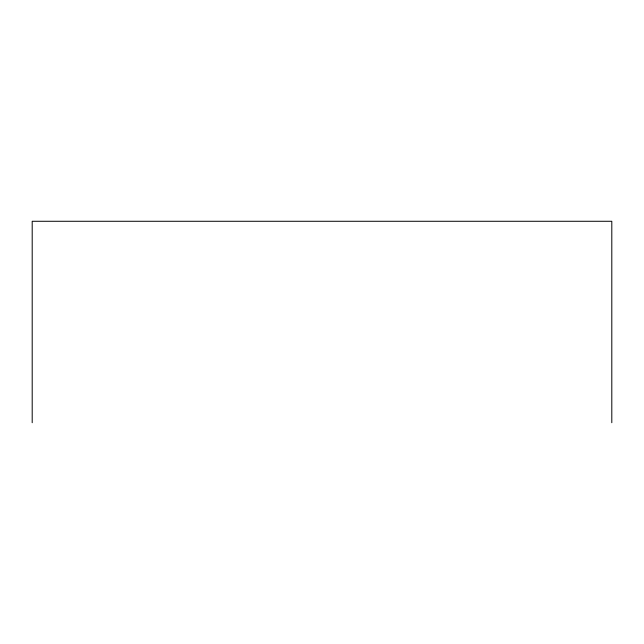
<?xml version="1.0" encoding="UTF-8"?>
<svg xmlns="http://www.w3.org/2000/svg" width="644" height="644" viewBox="0 0 644 644"><rect width="100%" height="100%" fill="white"/><g stroke="black" fill="none" stroke-linecap="round" stroke-linejoin="round"><path stroke-width="0.97" d="M611.8 422.722L611.8 221.278L32.2 221.278L32.2 422.722"/></g></svg>
